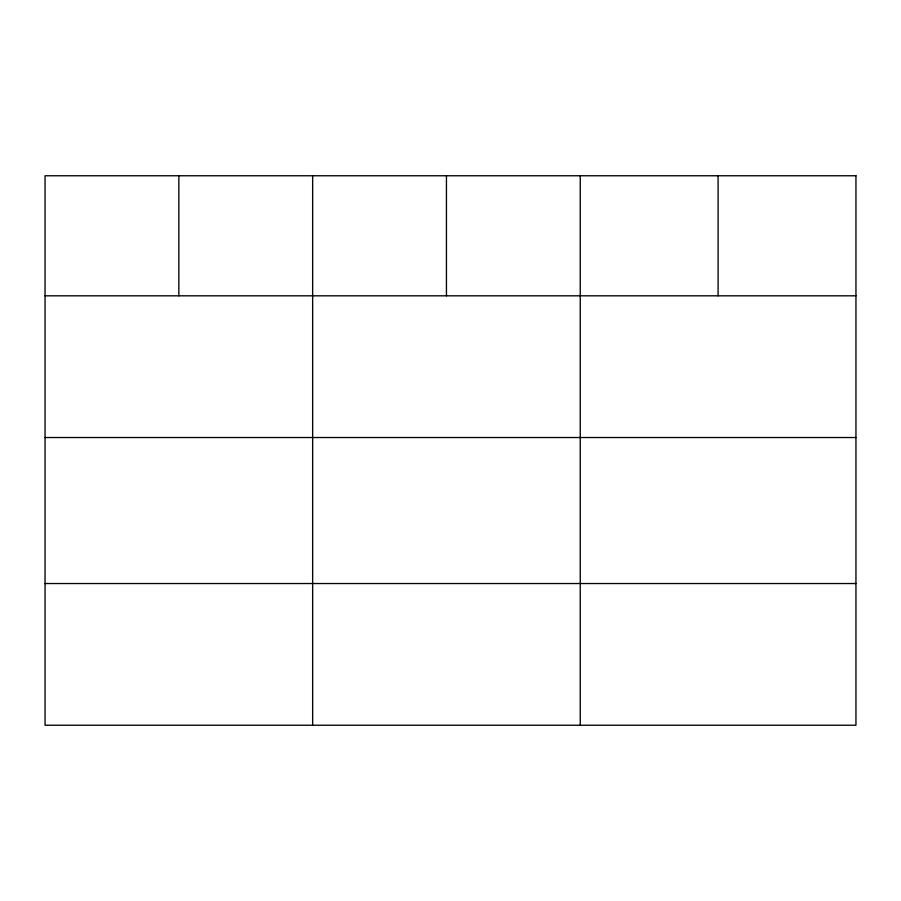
<?xml version="1.0" encoding="UTF-8"?>
<svg xmlns="http://www.w3.org/2000/svg" width="901" height="901" viewBox="0 0 901 901"><rect width="100%" height="100%" fill="white"/><g stroke="black" fill="none" stroke-linecap="round" stroke-linejoin="round"><path stroke-width="1.35" d="M45.05 295.821L855.95 295.821M45.05 437.526L855.95 437.526M45.05 583.533L855.95 583.533M718.097 175.763L718.097 295.821M580.244 175.763L580.244 725.237M446.445 175.763L446.445 295.821M312.647 175.763L312.647 725.237M178.849 175.763L178.849 295.821M855.95 175.763L45.05 175.763L45.05 725.237L855.95 725.237L855.95 175.763"/></g></svg>
